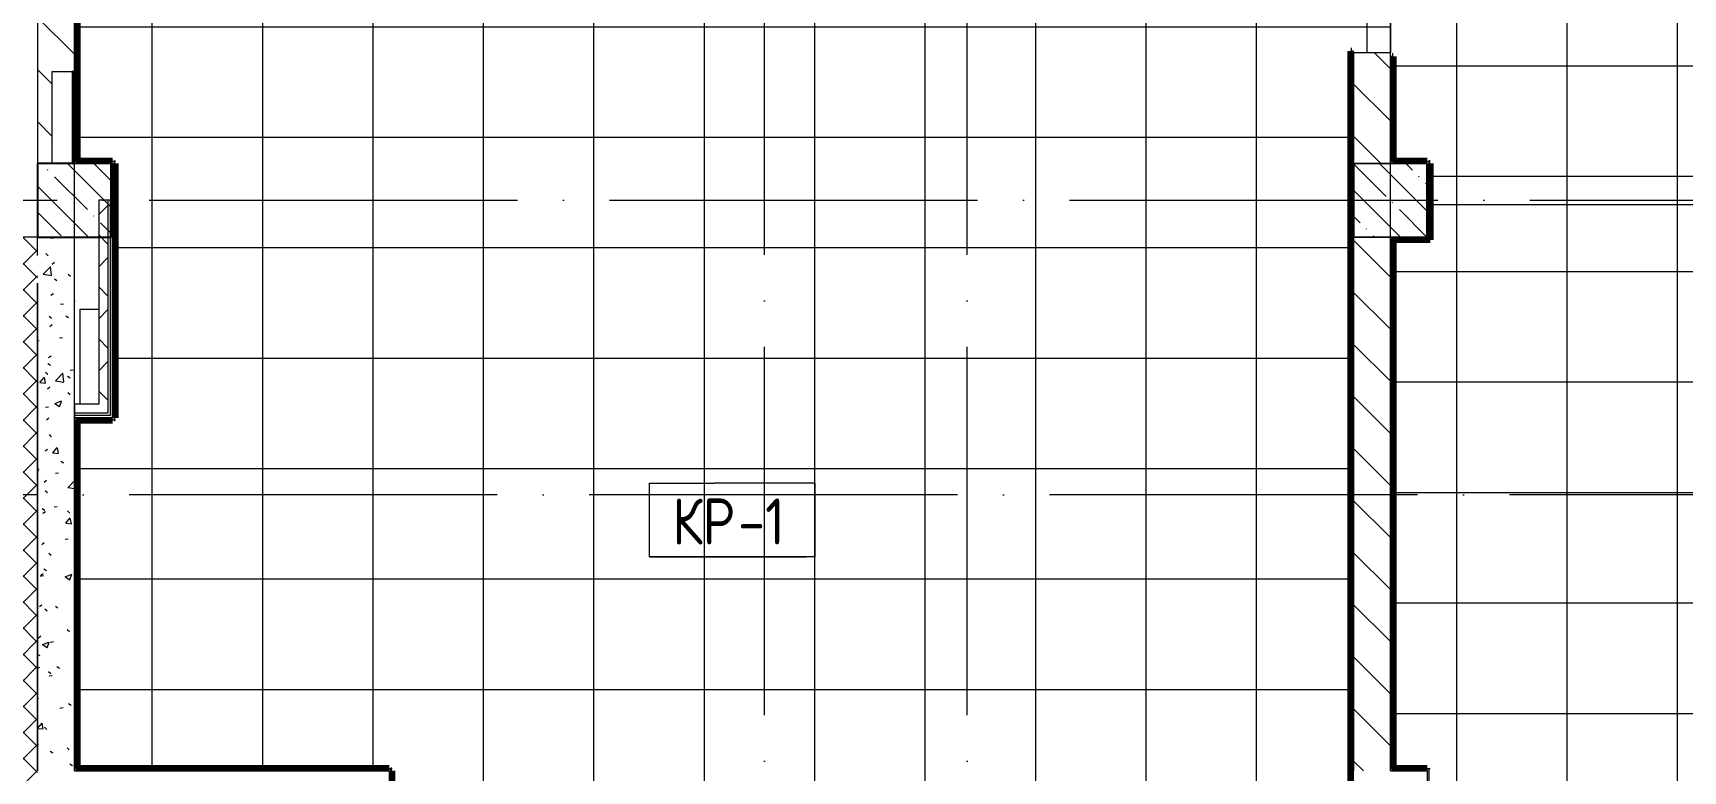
# Model space of a CAD drawing. Header units: millimetres. Extents: x -4370 to 196781, y -4577 to 61202.
# Drawn here: x 113825 to 122789, y 16125 to 20133 of the extents above; entities that cross this region are included whole.
import ezdxf

# ---------------------------------------------------------------- set-up
doc = ezdxf.new("R2010")
doc.units = ezdxf.units.MM
doc.linetypes.add('ADSK_Линия сетки', pattern=[2500, 2000, -250, 0, -250])
for name, color, linetype, lineweight in [('A-FLOR-____-IDEN', 11, 'Continuous', 20), ('A-FLOR-____-OTLN', 192, 'Continuous', 9), ('A-FLOR-____-PATT', 8, 'Continuous', 9), ('A-GENM-____-MCUT', 13, 'Continuous', 9), ('A-GENM-____-OTLN', 13, 'Continuous', 9), ('A-WALL-____-MCUT', 113, 'Continuous', 9), ('A-WALL-____-PATT', 111, 'Continuous', 9), ('A-WALL-FNSH-MCUT', 113, 'Continuous', 9), ('I-WALL-____-OTLN', 2, 'Continuous', 9), ('S-COLS-____-MCUT', 52, 'Continuous', 9), ('S-COLS-____-OTLN', 52, 'Continuous', 9), ('S-GRID-____-OTLN', 1, 'Continuous', 9)]:
    doc.layers.add(name, color=color, linetype=linetype, lineweight=lineweight)
doc.styles.add('GOST Common_1', font='GOST_Common.ttf', dxfattribs={"width": 0.9, "height": 250})
pattern_1 = [(135, (0, 0), (-141.42136, -141.42136), [])]
pattern_2 = [(45, (0, 0), (-70.71068, 70.71068), []), (135, (0, 0), (-70.71068, -70.71068), [])]
pattern_3 = [(135, (0, 0), (-142.5612, -142.5612), []), (135, (142.56, 0), (-142.5612, -142.5612), [252.016, -50.403, 3.353, -47.05])]

# ---------------------------------------------------------------- blocks, each defined once
blk = doc.blocks.new('ASML_АР_Отделка Люка - ВО Отделка люков_Грунтовка 0_Шпатлевка 0_Окраска 0_0-42722003-О_АИ_ПП_0_000_Целиком')
at = {"layer": 'A-GENM-____-MCUT', "color": 130, "lineweight": 25}
for p, q in [((250, 3), (-250, 3)), ((-250, 3), (-250, 0)), ((250, 0), (250, 3)), ((-250, 0), (250, 0))]:
    blk.add_line(p, q, dxfattribs=at)
blk = doc.blocks.new('0083_СОШ675_АР_R22_rvt-1-О_АИ_ПП_0_000_Целиком')
at = {"layer": 'A-WALL-____-PATT', "lineweight": 5}
h = blk.add_hatch(dxfattribs=at)
h.set_pattern_fill('FP_4', color=10, style=0, pattern_type=2)
h.set_pattern_definition(pattern_1)
h.paths.add_polyline_path([(113930, 19425), (113930, 19925), (114050, 19925), (114050, 22425), (113850, 22425), (113850, 19425)])
h.paths.add_polyline_path([(114050, 22825), (114050, 28125), (113850, 28125), (113850, 22825)])
h.paths.add_polyline_path([(113850, 28525), (114050, 28525), (114050, 31824.9), (113930, 31824.9), (113930, 32325), (113850, 32325), (113850, 29388.9)])
h.paths.add_polyline_path([(114050, 32725), (114050, 35575), (113850, 35575), (113850, 32725)])
h = blk.add_hatch(dxfattribs=at)
h.set_pattern_fill('FP_4', color=10, style=0, pattern_type=2)
h.set_pattern_definition(pattern_1)
h.paths.add_polyline_path([(121200, 16125), (121200, 19025), (121000, 19025), (121000, 16125)])
h.paths.add_polyline_path([(121200, 19425), (121200, 20025), (121000, 20025), (121000, 19425)])
h.paths.add_polyline_path([(121200, 22025), (121200, 22415), (121000, 22415), (121000, 22025)])
h = blk.add_hatch(dxfattribs=at)
h.set_pattern_fill('FP_56', color=252, style=0, pattern_type=2)
h.set_pattern_definition([(45, (0, 0), (-141.42136, 141.42136), []), (135, (0, 0), (-141.42136, -141.42136), [])])
h.paths.add_polyline_path([(114232, 18067.9), (114232, 19225), (114182, 19225), (114182, 18067.9)])
h = blk.add_hatch(dxfattribs=at)
h.set_pattern_fill('FP_6', color=10, style=0, pattern_type=2)
h.set_pattern_definition(pattern_2)
h.paths.add_polyline_path([(113750, 18925), (113850, 18925), (113850, 19025), (110055, 19025), (110055, 18925), (112524.5, 18925)])
h.paths.add_polyline_path([(108798.8, 18925), (109155, 18925), (109155, 19025), (108255, 19025), (108255, 18925)])
h.paths.add_polyline_path([(104600, 18925), (105455, 18925), (105455, 19025), (104600, 19025), (104600, 18993.6)])
h = blk.add_hatch(dxfattribs=at)
h.set_pattern_fill('FP_5', color=10, style=0, pattern_type=2)
h.set_pattern_definition([(50, (0, 0), (364.3679, -31.8783), [38.1, -419.1]), (355, (0, 0), (-70.4859, 382.1133), [30.48, -335.28]), (100.451, (30.36, -2.66), (293.885, 350.2334), [32.38, -356.18]), (46.184, (0, 101.6), (542.1585, -84.0858), [57.15, -628.65]), (96.636, (45.2, 94.6), (474.805, 494.8554), [48.57, -534.27]), (351.184, (0, 101.6), (474.8102, 494.85), [45.72, -502.92]), (21, (50.8, 76.2), (303.2285, -204.5305), [38.1, -419.1]), (326, (50.8, 76.2), (123.6039, 368.376), [30.48, -335.28]), (71.451, (76.07, 59.16), (426.8341, 163.8427), [32.38, -356.18]), (37.5, (0, 0), (6.17665, 169.11015), [16.764, -314.452, 16.764, -323.596, -336.55]), (37.5, (0, 0), (6.17665, 169.11015), [-671.576, 16.764, -319.786]), (7.5, (0, 0), (133.63888, 200.3615), [16.764, -177.292, 16.764, -306.832, -128.27]), (7.5, (0, 0), (133.63888, 200.3615), [-517.652, 16.764, -111.506]), (327.5, (-113.28, 0), (271.18182, -11.45836), [16.764, -110.236, 16.764, -379.476, -525.78]), (327.5, (-113.28, 0), (271.18182, -11.45836), [-523.24, 16.764, -509.016]), (317.5, (-164.08, 0), (296.2585, 50.85285), [16.764, -148.336, 16.764, -246.38, -373.38]), (317.5, (-164.08, 0), (296.2585, 50.85285), [-428.244, 16.764, -356.616])])
h.paths.add_polyline_path([(114050, 16125), (114050, 19025), (113850, 19025), (113850, 16125)])
h = blk.add_hatch(dxfattribs=at)
h.set_pattern_fill('FP_6', color=10, style=0, pattern_type=2)
h.set_pattern_definition(pattern_2)
h.paths.add_polyline_path([(113850, 10025), (113850, 18925), (113750, 18925), (113750, 10025), (113766.3, 10025)])
at = {"layer": 'S-COLS-____-OTLN', "lineweight": 5}
h = blk.add_hatch(dxfattribs=at)
h.set_pattern_fill('FP_3', color=256, style=0, pattern_type=2)
h.set_pattern_definition(pattern_3)
h.paths.add_polyline_path([(113850, 19025), (114250, 19025), (114250, 19425), (113850, 19425)])
h = blk.add_hatch(dxfattribs=at)
h.set_pattern_fill('FP_3', color=256, style=0, pattern_type=2)
h.set_pattern_definition(pattern_3)
h.paths.add_polyline_path([(121000, 19025), (121400, 19025), (121400, 19425), (121000, 19425)])
at = {"layer": 'A-FLOR-____-OTLN', "color": 90}
for p, q in [((114082, 18117.9), (114082, 18633.8)), ((114082, 18633.8), (114182, 18633.8))]:
    blk.add_line(p, q, dxfattribs=at)
at = {"layer": 'A-WALL-____-MCUT', "color": 50, "lineweight": 13}
for p, q in [((113850, 22425), (113850, 19425)), ((114050, 19925), (114050, 22425)), ((121000, 20025), (121000, 19425)), ((121200, 20025), (121000, 20025)), ((121200, 19425), (121200, 20025)), ((113930, 19425), (113930, 19925)), ((113930, 19925), (114040, 19925)), ((114043, 19925), (114050, 19925)), ((113850, 19425), (113930, 19425)), ((114232, 19225), (114182, 19225)), ((114182, 19225), (114182, 18117.9)), ((114232, 19225), (114232, 18067.9)), ((113850, 18925), (113850, 19025)), ((114050, 19025), (113850, 19025)), ((114050, 18117.9), (114050, 19025)), ((121000, 19025), (121000, 16125)), ((121200, 16125), (121200, 19025)), ((113850, 18755), (113850, 18775)), ((113850, 18775), (113850, 18755)), ((113850, 18545.9), (113850, 18755)), ((113850, 18755), (113850, 18545.9)), ((113850, 16125), (113850, 18545.9)), ((113850, 18545.9), (113850, 18525.9)), ((113850, 18525.9), (113850, 16125)), ((114182, 18117.9), (114050, 18117.9)), ((114182, 18067.9), (114050, 18067.9)), ((114050, 18067.9), (114050, 18055.4)), ((114050, 18055.4), (114050, 18042.9)), ((114050, 16125), (114050, 18042.9)), ((114232, 18067.9), (114182, 18067.9))]:
    blk.add_line(p, q, dxfattribs=at)
at = {"layer": 'A-WALL-____-MCUT', "color": 10, "lineweight": 5}
for p, q in [((121000, 19425), (121200, 19425)), ((114244.5, 19225), (114244.5, 18055.4)), ((121200, 19025), (121000, 19025)), ((114050, 18117.9), (114050, 18067.9)), ((114182, 18055.4), (114050, 18055.4)), ((114232, 18055.4), (114182, 18055.4)), ((114244.5, 18055.4), (114232, 18055.4))]:
    blk.add_line(p, q, dxfattribs=at)
at = {"layer": 'A-WALL-____-MCUT', "color": 90}
blk.add_line((113850, 19025), (110055, 19025), dxfattribs=at)
at = {"layer": 'A-WALL-FNSH-MCUT', "color": 90}
for p, q in [((114244.5, 19225), (114232, 19225)), ((114257, 19225), (114244.5, 19225)), ((114257, 18042.9), (114257, 19225)), ((114050, 18042.9), (114182, 18042.9)), ((114182, 18042.9), (114232, 18042.9)), ((114232, 18042.9), (114244.5, 18042.9)), ((114244.5, 18042.9), (114257, 18042.9))]:
    blk.add_line(p, q, dxfattribs=at)
at = {"layer": 'S-COLS-____-MCUT', "color": 130, "lineweight": 25}
for p, q in [((114040, 19425), (113850, 19425)), ((113850, 19425), (113850, 19025)), ((114250, 19425), (114043, 19425)), ((114250, 19025), (114250, 19425)), ((121000, 19425), (121000, 19025)), ((121400, 19425), (121200, 19425)), ((121400, 19025), (121400, 19425)), ((113850, 19025), (114250, 19025)), ((121200, 19025), (121400, 19025))]:
    blk.add_line(p, q, dxfattribs=at)
at = {"layer": 'S-COLS-____-OTLN', "color": 90}
for p, q in [((121200, 19425), (121000, 19425)), ((121000, 19025), (121200, 19025))]:
    blk.add_line(p, q, dxfattribs=at)
at = {"layer": 'A-GENM-____-OTLN', "color": 90, "lineweight": 9, "rotation": 269.9999999999999}
blk.add_blockref('ASML_АР_Отделка Люка - ВО Отделка люков_Грунтовка 0_Шпатлевка 0_Окраска 0_0-42722003-О_АИ_ПП_0_000_Целиком', (114040, 19675), dxfattribs=at)
blk = doc.blocks.new('ADSK_Марка_Перекрытие - Типоразмер_ADSK_Марка-158127-О_АИ_ПП_0_000_Целиком')
at = {"layer": 'A-FLOR-____-IDEN'}
for p, q in [((-4.5, 4), (-1, 4)), ((-4.5, 0), (-4.5, 4)), ((4.5, 4), (-1, 4)), ((4.5, 0), (4.5, 4)), ((4.5, 0), (-4.5, 0)), ((-4.5, 0), (4, 0))]:
    blk.add_line(p, q, dxfattribs=at)

msp = doc.modelspace()

# ---------------------------------------------------------------- hatches: boundary and pattern name
at = {"layer": 'A-FLOR-____-PATT'}
h = msp.add_hatch(dxfattribs=at)
h.set_pattern_fill('FP_138', color=256, style=0, pattern_type=2)
h.set_pattern_definition([(90, (117472.5, 17167.5), (-600, 4e-14), []), (180, (117472.5, 17167.5), (-7e-14, -600), [])])
h.paths.add_polyline_path([(120596.787751, 10240.000586), (120609.277889, 10240.000586), (120609.277889, 10424.956298), (120614.277889, 10424.956884), (120614.277889, 10434.956884), (120624.277889, 10434.956884), (120624.277889, 10439.956884), (120985, 10439.956884), (120985, 10434.956884), (120990, 10434.956884), (120990, 10429.5), (121000, 10429.5), (120999.978078, 15709.5), (120985, 15709.5), (120985, 20034.999414), (121000, 20034.999414), (121000, 20024.999414), (121200, 20024.999414), (121200, 22024.999414), (120985, 22024.999414), (120985, 24134.999414), (116575, 24135), (116574.728927, 24349.999414), (114575, 24349.999414), (114575.005861, 24150), (114585, 24150), (114585, 24135), (114065.000586, 24135), (114065.000586, 22840), (114249.978078, 22840), (114249.978078, 22835), (114259.978078, 22835), (114259.978078, 22825), (114264.978078, 22824.999414), (114264.978078, 22425), (114259.978078, 22425), (114259.978078, 22415), (114249.978078, 22415), (114248.97823, 22410), (114064.978078, 22410), (114064.978078, 19440), (114256.978078, 19439.225086), (114256.978078, 19435), (114266.978078, 19435), (114266.978078, 19425), (114271.978078, 19424.999414), (114271.978078, 18042.868598), (114266.978078, 18042.868012), (114266.978078, 18032.868598), (114256.978078, 18032.868598), (114256.978078, 18027.868598), (114065.000586, 18027.868598), (114065.000586, 16140), (115760.000586, 16140), (115760.000586, 16135), (115770.000586, 16135), (115770.000586, 16125), (115775.000586, 16124.999414), (115775.000586, 10240.000586), (117594.639531, 10240.000586), (117594.639531, 10424.956884), (117599.639531, 10424.956884), (117599.639531, 10434.956884), (117609.639531, 10434.956884), (117609.639531, 10439.956884), (117963.062819, 10439.956884), (117963.062819, 10434.956884), (117973.062819, 10434.956884), (117973.062819, 10424.956884), (117978.062819, 10424.956298), (117978.062819, 10240.000586), (119975.838735, 10240.000586)])
h.paths.add_polyline_path([(117888.062819, 10424.956298), (117888.060475, 10424.956884), (117802.512635, 10424.956298)])
h.paths.add_polyline_path([(114256.978078, 19225), (114256.977492, 19424.999414), (114249.978078, 19425), (114249.978078, 19225)])
h = msp.add_hatch(dxfattribs=at)
h.set_pattern_fill('FP_137', color=256, style=0, pattern_type=2)
h.set_pattern_definition([(90, (128760, 21755), (-600, 4e-14), []), (180, (128760, 21755), (-7e-14, -600), [])])
h.paths.add_polyline_path([(132285, 19199.999414), (132285, 19440), (132484.978078, 19440), (132484.978078, 20184.999414), (132499.978078, 20184.999414), (132499.978078, 21284.999414), (132484.978078, 21284.999414), (132484.978078, 22410.000586), (132300, 22410.000586), (132299.978078, 22415.000586), (132290, 22415.000586), (132290, 22425), (132285, 22425.875912), (132285, 23025), (132290, 23025.000586), (132290, 23035.000586), (132300, 23035.000586), (132300, 23040.000586), (135215, 23040.000586), (135215, 23025), (136265, 23025), (136265, 23040.000586), (136485, 23040.000586), (136485, 24349.999414), (121215, 24349.999414), (121215, 22840), (121399.978078, 22840), (121399.978078, 22835), (121409.978078, 22835), (121409.978078, 22825), (121414.978078, 22824.999414), (121414.978078, 22425), (121409.978078, 22425), (121409.978078, 22415), (121399.978078, 22415), (121399.978078, 22410), (121215.001, 22410), (121215.001, 22054.999414), (121200.001, 22054.999414), (121200.001, 20004.999414), (121215.001, 20004.999414), (121215.001, 19440.000586), (121399.978078, 19440.000586), (121399.978078, 19435.000586), (121409.978078, 19435.000586), (121409.978078, 19425.000586), (121414.978078, 19424.999414), (121414.978078, 19199.999414), (131152.921007, 19199.999414)])
h.paths.add_polyline_path([(125459.978078, 22410), (125454.978078, 22410), (125454.978078, 22415), (125045, 22414.874993), (125045, 22410), (125035, 22410), (125035, 22420), (125040, 22420), (125040, 22830), (125035, 22830.941556), (125035, 22840), (125045, 22840), (125045, 22835), (125454.978078, 22835.125007), (125454.978078, 22840), (125464.978078, 22840), (125464.978078, 22830), (125459.978078, 22830), (125460.620153, 22420), (125464.978078, 22420), (125464.978078, 22410)])
h = msp.add_hatch(dxfattribs=at)
h.set_pattern_fill('FP_136', color=256, style=0, pattern_type=2)
h.set_pattern_definition([(90, (126960, 14637.5), (-600, 4e-14), []), (180, (126960, 14637.5), (-7e-14, -600), [])])
h.paths.add_polyline_path([(121950.001172, 10025.000586), (124685.001172, 10025.000586), (124685.001172, 10225.000586), (124690.001172, 10225.000586), (124690.001172, 10240.000586), (125035, 10240.000586), (125035, 10425), (125040, 10425.000586), (125040, 10435.000586), (125050, 10435.000586), (125050, 10440.000586), (125235, 10440.000586), (125235.010844, 10435.000586), (125245, 10435.000586), (125245, 10425), (125250, 10425.000586), (125250, 12545), (125235, 12545), (125235, 15710.000586), (125049.978078, 15710.000586), (125049.784291, 15715.000586), (125039.978078, 15715.000586), (125039.978078, 15725.000586), (125034.978078, 15725.000586), (125034.978078, 16124.999414), (125039.978078, 16125), (125039.978078, 16135), (125049.978078, 16135), (125049.978078, 16140), (125610, 16140), (125610, 16134.999414), (125660, 16134.999414), (125660, 16084.999414), (126325, 16084.999414), (126325, 16134.999414), (126375, 16134.999414), (126375, 16012.499414), (126422, 16012.499414), (126422, 15979.999414), (128528, 15979.999414), (128528, 16012.499414), (128575, 16012.499414), (128575, 16134.999414), (128625, 16134.999414), (128625, 16097.999414), (129325, 16097.999414), (129325, 16134.999414), (129375, 16134.999414), (129375, 16012.499414), (129422, 16012.499414), (129422, 15979.999414), (131528, 15979.999414), (131528, 16012.499414), (131575, 16012.499414), (131575, 16134.999414), (131625, 16134.999414), (131625, 16084.999414), (132079.978078, 16084.999414), (132079.978078, 16134.999414), (132129.978078, 16134.999414), (132130.857536, 16140), (132285, 16140), (132285, 17285.000586), (132300, 17285.000586), (132300, 16140), (132484.978078, 16140), (132484.978078, 19010.000586), (132300, 19010.000586), (132299.978078, 18895), (132285, 18895), (132285, 19199.999414), (121414.978078, 19199.999414), (121414.978078, 19010), (121215, 19010), (121215, 16140), (121399.999886, 16140), (121400, 16135), (121410, 16135), (121410, 16125), (121415, 16124.999414), (121415, 15724.502055), (121410, 15724.500586), (121410, 15714.500586), (121400, 15714.500586), (121398.921975, 15709.500586), (121200, 15709.5), (121200, 15724.5), (121197, 15724.5), (121197, 10425), (121200, 10425), (121200, 10429.5), (121210, 10429.621636), (121210, 10435), (121215, 10435), (121215, 10440), (121399.978078, 10440), (121399.978078, 10435), (121409.978078, 10435), (121409.978078, 10425), (121414.978078, 10424.999414), (121414.978078, 10240.000586), (121910.001172, 10240.000586), (121910.001172, 10225.000586), (121915.001172, 10225.000586), (121915.001172, 10025.000586), (121940.001172, 10025.000586)])
h.paths.add_polyline_path([(121896.001172, 10025.000586), (121900.001133, 10025.000586), (121900.000586, 10225), (121896.001172, 10225.000586), (121896.001172, 10085)])
h.paths.add_polyline_path([(125099.978078, 12945.000001), (124999.978078, 12945.000001), (124999.978078, 13145.000001), (125099.978078, 13145.000001)])
h.paths.add_polyline_path([(125620, 15925), (126350, 15925), (126350, 15927.999414), (125610, 15927.999414), (125610, 15925)])
h.paths.add_polyline_path([(131615, 15925), (131615, 15927.999414), (131585, 15927.999414), (131585, 15925), (131611.000039, 15925)])
h.paths.add_polyline_path([(132114.978078, 15925), (132129.978078, 15925), (132129.978078, 15927.999414), (132089.978078, 15927.999414), (132089.978078, 15925)])
h.paths.add_polyline_path([(128600, 15925), (128615, 15925), (128615, 15927.999414), (128600, 15927.999414)])
h.paths.add_polyline_path([(129350, 15925), (129350, 15927.999414), (129335, 15927.999414), (129335, 15925)])
h.paths.add_polyline_path([(131625, 15979.999414), (131625, 15984.999414), (131615, 15984.999414), (131615, 15979.999414)])
at = {"layer": 'A-WALL-____-PATT'}
h = msp.add_hatch(color=7, dxfattribs=at)
h.paths.add_polyline_path([(120990, 10424.956884), (121000, 10424.956884), (121000, 10429.5), (120990, 10429.5)])
h.paths.add_polyline_path([(120990, 15709.5), (121000, 15709.5), (121000, 20034.999414), (120990, 20034.999414), (120990, 17838.54332)])
h.paths.add_polyline_path([(121000, 22024.999414), (121000, 24140), (120990, 24140), (120990, 22024.999414)])
for points in [[(114049.978078, 19435), (114059.978078, 19435), (114059.978078, 22425), (114049.978078, 22425), (114049.978078, 19571.103215)], [(114256.978078, 19425), (114256.978078, 19435), (114049.978078, 19435), (114049.978078, 19425), (114076.818545, 19425)], [(114266.978078, 18032.868598), (114266.978078, 19435), (114256.978078, 19435), (114256.978078, 18032.868598)], [(121399.978078, 19425.000586), (121409.978078, 19425.000586), (121409.978078, 19435.000586), (121210.001, 19435.000586), (121210.001, 19425.000586), (121217.736766, 19425.000586)], [(121409.978078, 19025), (121409.978078, 19425.000586), (121399.978078, 19425.000586), (121399.978078, 19025)], [(121399.978078, 19015), (121399.978078, 19025), (121200, 19025), (121200, 19015), (121217.736766, 19015)], [(121210, 16125), (121210, 19015), (121200, 19015), (121200, 16125)], [(114050.000586, 16135), (114060.000586, 16135), (114060.000586, 18042.868598), (114050.000586, 18042.868598), (114050.000586, 16683.503391)], [(114256.978078, 18032.868598), (114256.978078, 18042.868598), (114060.000586, 18042.868598), (114060.000586, 18032.868598), (114076.818545, 18032.868598)], [(115770.000586, 16125), (115770.000586, 16135), (114050.000586, 16135), (114050.000586, 16125), (115760.000586, 16125)], [(115770.000586, 10225.000586), (115770.000586, 16125), (115760.000586, 16125), (115760.000586, 10225.000586)], [(121400, 16125), (121410, 16125), (121410, 16135), (121210, 16135), (121210, 16125), (121217.736766, 16125)], [(121410, 15714.500586), (121410, 16125), (121400, 16125), (121400, 15714.500586)]]:
    msp.add_hatch(color=7, dxfattribs=at).paths.add_polyline_path(points)
h = msp.add_hatch(color=7, dxfattribs=at)
h.paths.add_polyline_path([(121210.001, 19425.000586), (121210.001, 20004.999414), (121200.001, 20004.999414), (121200.001, 19425.000586)])
h.paths.add_polyline_path([(121210.001, 22054.999414), (121210.001, 22415), (121200.001, 22415), (121200.001, 22054.999414)])

# ---------------------------------------------------------------- linework, layer by layer
at = {"layer": 'A-FLOR-____-OTLN'}
for p, q in [((121200, 22024.999414), (121200, 20024.999414)), ((132285, 19199.999414), (121414.978078, 19199.999414))]:
    msp.add_line(p, q, dxfattribs=at)
at = {"layer": 'A-WALL-____-MCUT', "color": 7}
for p, q in [((114049.978078, 22425), (114049.978078, 19425)), ((114059.978078, 19435), (114059.978078, 22415)), ((120990, 20034.999414), (120990, 15709.5)), ((121000, 20034.999414), (120990, 20034.999414)), ((121000, 15709.5), (121000, 20034.999414)), ((121200.001, 20004.999414), (121200.001, 19425.000586)), ((121210.001, 20004.999414), (121200.001, 20004.999414)), ((121210.001, 19435.000586), (121210.001, 20004.999414)), ((114049.978078, 19425), (114256.978078, 19425)), ((114266.978078, 19435), (114059.978078, 19435)), ((114256.978078, 19425), (114256.978078, 18042.868598)), ((114266.978078, 18032.868598), (114266.978078, 19435)), ((121200.001, 19425.000586), (121399.978078, 19425.000586)), ((121409.978078, 19435.000586), (121210.001, 19435.000586)), ((121399.978078, 19425.000586), (121399.978078, 19015)), ((121409.978078, 19025), (121409.978078, 19435.000586)), ((121409.978078, 19025), (121200, 19025)), ((121200, 19025), (121200, 16125)), ((121210, 19015), (121399.978078, 19015)), ((121210, 16135), (121210, 19015)), ((114050.000586, 18042.868598), (114050.000586, 16125)), ((114256.978078, 18042.868598), (114050.000586, 18042.868598)), ((114060.000586, 16135), (114060.000586, 18032.868598)), ((114060.000586, 18032.868598), (114266.978078, 18032.868598)), ((114050.000586, 16125), (115760.000586, 16125)), ((115770.000586, 16135), (114060.000586, 16135)), ((115760.000586, 16125), (115760.000586, 10225.000586)), ((115770.000586, 10235.000586), (115770.000586, 16135)), ((121200, 16125), (121400, 16125)), ((121410, 16135), (121210, 16135)), ((121400, 16125), (121400, 15724.500586)), ((121410, 15714.500586), (121410, 16135))]:
    msp.add_line(p, q, dxfattribs=at)
at = {"layer": 'I-WALL-____-OTLN', "color": 20, "lineweight": 90}
for p, q in [((114064.978078, 22415), (114064.978078, 19435)), ((120985, 15709.5), (120985, 20034.999414)), ((120990, 20034.999414), (120985, 20034.999414)), ((121215.001, 20004.999414), (121210.001, 20004.999414)), ((121215.001, 20004.999414), (121215.001, 19440.000586)), ((114059.978078, 19440), (114256.978078, 19440)), ((114256.978078, 19435), (114256.978078, 19440)), ((114271.978078, 19425), (114266.906246, 19425)), ((114271.978078, 19425), (114271.978078, 18042.868598)), ((121215.001, 19440.000586), (121399.978078, 19440.000586)), ((121399.978078, 19435.000586), (121399.978078, 19440.000586)), ((121414.978078, 19425.000586), (121409.978078, 19425.000586)), ((121414.978078, 19425.000586), (121414.978078, 19010)), ((121414.978078, 19010), (121210, 19010)), ((121215, 19015), (121215, 16135)), ((114256.978078, 18027.868598), (114059.974241, 18027.868598)), ((114065.000586, 18032.868598), (114065.000586, 16134.970588)), ((114256.978078, 18027.868598), (114256.978078, 18032.868598)), ((114266.978078, 18042.868598), (114271.978078, 18042.868598)), ((114060.000586, 16140), (115760.000586, 16140)), ((115760.000586, 16135), (115760.000586, 16140)), ((121209.982639, 16140), (121400, 16140)), ((121400, 16135), (121400, 16140)), ((115775.000586, 16125), (115770.000586, 16125)), ((115775.000586, 16125), (115775.000586, 10235.000586))]:
    msp.add_line(p, q, dxfattribs=at)
at = {"layer": 'S-GRID-____-OTLN', "linetype": 'ADSK_Линия сетки'}
for p, q in [((114050.000586, -3572.657751), (114050.000586, 61202.00513)), ((117800.000586, -3572.657751), (117800.000586, 61202.00513)), ((118900.001, -3572.657751), (118900.001, 61202.00513)), ((121200.001, -3572.657751), (121200.001, 61202.00513)), ((-3047.723308, 19225.000586), (156348.554077, 19225.000586)), ((156348.554077, 17625.060253), (99320, 17625.060253))]:
    msp.add_line(p, q, dxfattribs=at)

# ---------------------------------------------------------------- block references
at = {"lineweight": 5}
msp.add_blockref('0083_СОШ675_АР_R22_rvt-1-О_АИ_ПП_0_000_Целиком', (0, 0), dxfattribs=at)
at = {"layer": 'A-FLOR-____-IDEN', "xscale": 99.99999999999993, "yscale": 99.99999999999993, "zscale": 99.99999999999993}
msp.add_blockref('ADSK_Марка_Перекрытие - Типоразмер_ADSK_Марка-158127-О_АИ_ПП_0_000_Целиком', (117625.000293, 17287.499707), dxfattribs=at)

# ---------------------------------------------------------------- texts
at = {"layer": 'A-FLOR-____-IDEN', "lineweight": 9, "char_height": 250, "attachment_point": 1, "style": 'GOST Common_1'}
for s, insert, width in [('КР', (117298.919447, 17605.337281), 432.91125), ('-1', (117656.106947, 17605.337281), 331.898625)]:
    msp.add_mtext(s, dxfattribs=dict(at, insert=insert, width=width))

doc.saveas('drawing.dxf')
